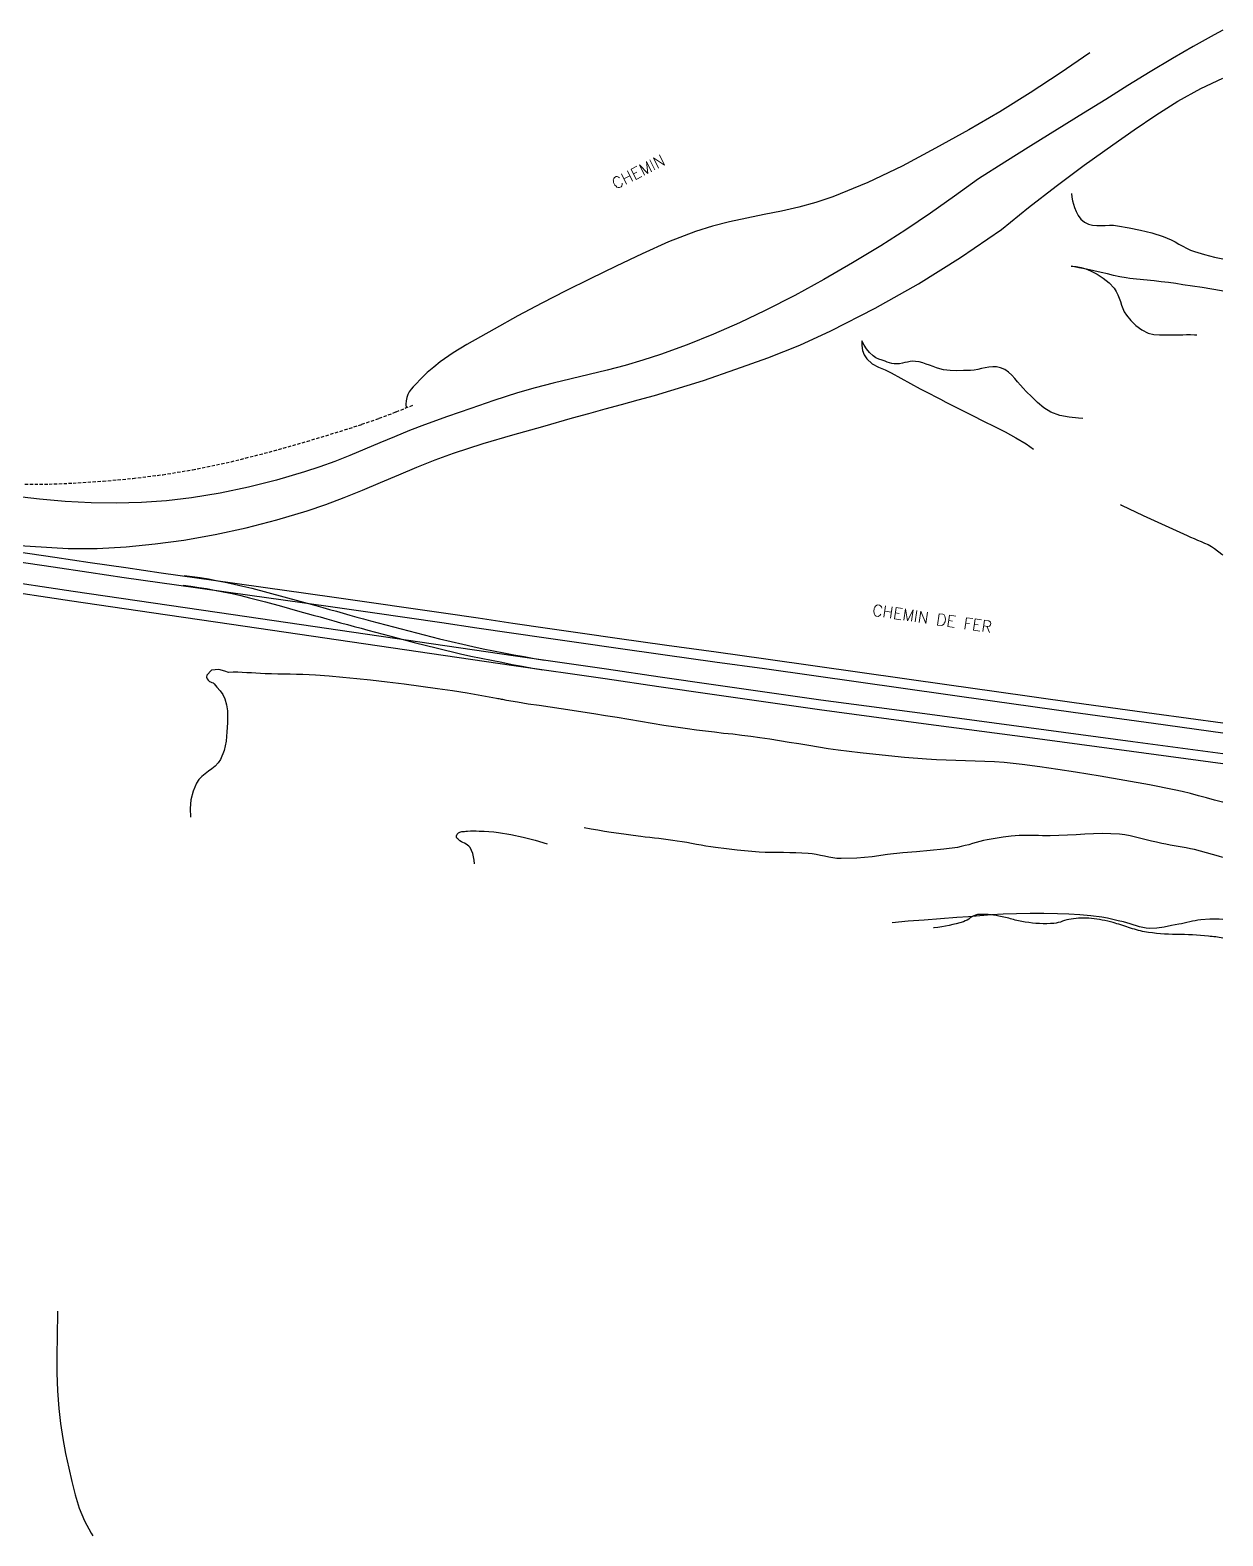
# Model space of a CAD drawing. Header units: millimetres. Extents: x 112268 to 113000, y 154998 to 156000.
# Drawn here: x 112817.4 to 113000, y 155759.1 to 155989.7 of the extents above; entities that cross this region are included whole.
import ezdxf

# ---------------------------------------------------------------- set-up
doc = ezdxf.new("R2010")
doc.units = ezdxf.units.MM
doc.linetypes.add('DASHED', pattern=[0.75, 0.5, -0.25])
for name, color, linetype in [('W0071', 7, 'CONTINUOUS'), ('W0112', 1, 'DASHED'), ('W0211', 2, 'CONTINUOUS'), ('W0214', 2, 'CONTINUOUS'), ('W0240', 7, 'CONTINUOUS'), ('W0241', 7, 'CONTINUOUS'), ('W0515', 5, 'CONTINUOUS'), ('W0700', 7, 'CONTINUOUS'), ('W0989', 7, 'CONTINUOUS')]:
    doc.layers.add(name, color=color, linetype=linetype)
doc.styles.get("Standard").update_dxf_attribs({"font": 'romans.shx', "width": 0.85})

msp = doc.modelspace()

# ---------------------------------------------------------------- linework, layer by layer
at = {"layer": 'W0071'}
for points in [[(113000, 155989.69), (112998.66, 155988.99), (112995.47, 155987.16), (112992.3, 155985.33), (112988.85, 155983.31), (112985.45, 155981.21), (112982.07, 155979.08), (112978.68, 155976.97), (112974.65, 155974.47), (112970.62, 155971.96), (112966.59, 155969.45), (112962.57, 155966.93)], [(112966.1, 155959.14), (112970.25, 155962.52), (112974.48, 155965.81), (112978.77, 155969.01), (112983.13, 155972.13), (112986.41, 155974.42), (112989.71, 155976.68), (112993.1, 155978.82), (112996.62, 155980.74), (113000, 155982.31)], [(112962.56, 155966.93), (112958.93, 155964.24), (112955.23, 155961.63), (112951.47, 155959.1), (112947.65, 155956.67), (112943.31, 155954.02), (112938.9, 155951.48), (112934.44, 155949.04), (112929.9, 155946.73), (112925.98, 155944.88), (112922.01, 155943.12), (112917.99, 155941.48), (112913.91, 155939.99), (112911.2, 155939.12), (112908.47, 155938.34), (112905.72, 155937.63), (112902.96, 155936.96), (112900.2, 155936.3), (112897.44, 155935.63), (112894.7, 155934.9), (112891.97, 155934.11), (112888.39, 155932.97), (112884.83, 155931.76), (112881.29, 155930.5), (112877.76, 155929.22), (112875.45, 155928.34), (112873.16, 155927.41), (112870.89, 155926.46), (112868.61, 155925.49), (112866.33, 155924.55), (112864.03, 155923.64), (112861.71, 155922.79), (112859.36, 155922.01), (112855.1, 155920.77), (112850.8, 155919.67), (112846.46, 155918.75), (112842.07, 155918.03), (112838.24, 155917.59), (112834.4, 155917.34), (112830.55, 155917.24), (112826.7, 155917.27), (112822.73, 155917.47), (112818.78, 155917.86), (112814.84, 155918.32)], [(112814.04, 155910.86), (112823.2, 155910.3), (112827.65, 155910.31), (112832.08, 155910.55), (112836.5, 155910.99), (112840.9, 155911.59), (112845.68, 155912.44), (112850.43, 155913.48), (112855.12, 155914.69), (112859.78, 155916.07), (112862.64, 155917.03), (112865.46, 155918.09), (112868.26, 155919.23), (112871.03, 155920.41), (112873.8, 155921.59), (112876.58, 155922.76), (112879.38, 155923.87), (112882.22, 155924.89), (112886.73, 155926.36), (112891.28, 155927.69), (112895.85, 155928.97), (112900.41, 155930.28), (112902.91, 155930.99), (112905.43, 155931.69), (112907.94, 155932.37), (112910.46, 155933.06), (112912.97, 155933.75), (112915.48, 155934.48), (112917.97, 155935.24), (112920.45, 155936.04), (112925.41, 155937.74), (112930.34, 155939.52), (112935.21, 155941.45), (112939.99, 155943.62), (112946.75, 155947.09), (112953.37, 155950.83), (112959.82, 155954.85), (112966.1, 155959.14)]]:
    msp.add_lwpolyline(points, dxfattribs=at)
at = {"layer": 'W0112'}
msp.add_lwpolyline([(112816.57, 155920.13), (112820.26, 155920.16), (112823.94, 155920.3), (112828.53, 155920.61), (112833.12, 155921.03), (112837.68, 155921.6), (112842.23, 155922.35), (112848.13, 155923.58), (112853.97, 155925.06), (112859.76, 155926.7), (112865.52, 155928.45), (112868.17, 155929.31), (112870.81, 155930.23), (112873.42, 155931.22), (112876.01, 155932.26)], dxfattribs=at)
at = {"layer": 'W0211'}
for points in [[(112979.62, 155986.22), (112975.11, 155983.09), (112970.51, 155980.07), (112965.83, 155977.18), (112961.08, 155974.42), (112956.02, 155971.6), (112950.9, 155968.86), (112945.66, 155966.33), (112940.28, 155964.13), (112937.7, 155963.27), (112935.07, 155962.57), (112932.43, 155961.97), (112929.77, 155961.44), (112927.11, 155960.91), (112924.46, 155960.33), (112921.83, 155959.66), (112919.24, 155958.84), (112915.11, 155957.25), (112911.07, 155955.44), (112907.09, 155953.52), (112903.13, 155951.58), (112899.41, 155949.74), (112895.73, 155947.86), (112892.06, 155945.91), (112888.44, 155943.91), (112886.33, 155942.73), (112884.23, 155941.54), (112882.16, 155940.28), (112880.17, 155938.89), (112879.16, 155938.08), (112878.18, 155937.23), (112877.25, 155936.32), (112876.36, 155935.39), (112876.04, 155935.04), (112875.72, 155934.69), (112875.43, 155934.31), (112875.21, 155933.89), (112875.04, 155933.4), (112874.94, 155932.9), (112874.9, 155932.38), (112874.93, 155931.86)], [(112976.78, 155953.55), (112977.54, 155953.48), (112978.3, 155953.34), (112979.04, 155953.12), (112979.75, 155952.83), (112980.74, 155952.3), (112981.69, 155951.69), (112982.57, 155950.98), (112983.34, 155950.15), (112983.67, 155949.67), (112983.92, 155949.16), (112984.12, 155948.63), (112984.3, 155948.1), (112984.47, 155947.57), (112984.67, 155947.04), (112984.91, 155946.52), (112985.23, 155946.04), (112985.92, 155945.21), (112986.69, 155944.45), (112987.57, 155943.79), (112988.55, 155943.29), (112989.42, 155943.06), (112990.32, 155943.01), (112991.21, 155943.04), (112992.08, 155943.04), (112992.67, 155943.02), (112993.26, 155943.02), (112993.85, 155943.03), (112994.45, 155943.05), (112995.04, 155943.05), (112995.64, 155943.03), (112995.99, 155943.01)], [(112978.58, 155930.22), (112977.9, 155930.27), (112976.46, 155930.4), (112975.03, 155930.67), (112973.66, 155931.17), (112972.59, 155931.82), (112971.64, 155932.65), (112970.77, 155933.53), (112969.89, 155934.36), (112969.42, 155934.83), (112968.99, 155935.32), (112968.57, 155935.84), (112968.15, 155936.34), (112967.69, 155936.84), (112967.17, 155937.3), (112966.59, 155937.69), (112965.95, 155937.98), (112965.36, 155938.12), (112964.76, 155938.14), (112964.16, 155938.09), (112963.58, 155937.98), (112963.03, 155937.85), (112962.47, 155937.71), (112961.91, 155937.61), (112961.34, 155937.55), (112960.31, 155937.53), (112959.27, 155937.52), (112958.24, 155937.56), (112957.21, 155937.67), (112956.66, 155937.79), (112956.13, 155937.95), (112955.62, 155938.15), (112955.1, 155938.35), (112954.59, 155938.55), (112954.06, 155938.73), (112953.52, 155938.86), (112952.96, 155938.95), (112952.55, 155938.96), (112952.13, 155938.92), (112951.72, 155938.85), (112951.32, 155938.76), (112950.92, 155938.68), (112950.51, 155938.6), (112950.1, 155938.56), (112949.68, 155938.57), (112949.32, 155938.62), (112948.97, 155938.72), (112948.62, 155938.84), (112948.28, 155938.96), (112947.81, 155939.13), (112947.33, 155939.3), (112946.87, 155939.52), (112946.44, 155939.8), (112945.91, 155940.29), (112945.44, 155940.85), (112945.05, 155941.45), (112944.73, 155942.1)]]:
    msp.add_lwpolyline(points, dxfattribs=at)
at = {"layer": 'W0214'}
for points in [[(112976.84, 155964.65), (112976.88, 155964.1), (112976.97, 155963.55), (112977.11, 155963.02), (112977.3, 155962.5), (112977.56, 155961.89), (112977.85, 155961.28), (112978.26, 155960.71), (112978.8, 155960.26), (112979.41, 155959.97), (112980.06, 155959.81), (112980.71, 155959.74), (112981.37, 155959.74), (112981.99, 155959.77), (112982.62, 155959.8), (112983.24, 155959.8), (112983.87, 155959.73), (112985.64, 155959.42), (112987.39, 155959.06), (112989.14, 155958.62), (112990.85, 155958.07), (112991.48, 155957.83), (112992.08, 155957.55), (112992.68, 155957.24), (112993.27, 155956.92), (112993.85, 155956.6), (112994.45, 155956.29), (112995.06, 155956.01), (112995.68, 155955.76), (112997.18, 155955.3), (112998.72, 155954.93), (113000, 155954.67)], [(113000, 155949.7), (112999.77, 155949.74), (112998.31, 155950.01), (112996.84, 155950.26), (112995.37, 155950.49), (112993.89, 155950.7), (112992.79, 155950.86), (112991.68, 155951.01), (112990.57, 155951.15), (112989.46, 155951.28), (112988.92, 155951.34), (112988.39, 155951.39), (112987.86, 155951.44), (112987.33, 155951.49), (112986.79, 155951.54), (112986.26, 155951.6), (112985.73, 155951.66), (112985.2, 155951.74), (112984.23, 155951.92), (112983.27, 155952.13), (112982.32, 155952.35), (112981.36, 155952.56), (112980.23, 155952.81), (112979.1, 155953.05), (112977.97, 155953.29), (112976.84, 155953.54)], [(112944.73, 155942.1), (112944.7, 155941.36), (112944.82, 155940.63), (112945.08, 155939.94), (112945.47, 155939.32), (112946.28, 155938.56), (112947.27, 155938.04), (112948.29, 155937.64), (112949.22, 155937.2), (112950.7, 155936.39), (112952.18, 155935.57), (112953.67, 155934.77), (112955.16, 155933.98), (112955.96, 155933.55), (112956.78, 155933.14), (112957.59, 155932.72), (112958.4, 155932.31), (112959.22, 155931.9), (112960.03, 155931.48), (112960.85, 155931.07), (112961.66, 155930.66), (112963.33, 155929.82), (112965.01, 155929), (112966.68, 155928.15), (112968.31, 155927.25), (112969.86, 155926.3), (112971.02, 155925.53)], [(112984.3, 155917.01), (112984.47, 155916.92), (112987.81, 155915.34), (112991.18, 155913.82), (112994.53, 155912.27), (112995.06, 155912.03), (112995.59, 155911.8), (112996.13, 155911.58), (112996.66, 155911.36), (112997.2, 155911.13), (112997.73, 155910.88), (112998.24, 155910.6), (112998.74, 155910.28), (112999.82, 155909.44), (113000, 155909.26)]]:
    msp.add_lwpolyline(points, dxfattribs=at)
at = {"layer": 'W0240'}
msp.add_lwpolyline([(112885.39, 155862.02), (112885.35, 155862.56), (112885.16, 155863.56), (112884.73, 155864.48), (112884.56, 155864.69), (112884.34, 155864.87), (112884.11, 155865.02), (112883.87, 155865.14), (112883.64, 155865.26), (112883.4, 155865.38), (112883.18, 155865.53), (112882.98, 155865.71), (112882.87, 155865.8), (112882.73, 155865.92), (112882.63, 155866.09), (112882.63, 155866.29), (112882.76, 155866.54), (112882.96, 155866.73), (112883.19, 155866.86), (112883.45, 155866.93), (112883.66, 155866.96), (112883.88, 155866.97), (112884.1, 155866.98), (112884.32, 155867.01), (112884.78, 155867.07), (112885.24, 155867.07), (112885.69, 155867.04), (112886.15, 155867.02), (112886.89, 155867), (112887.63, 155866.96), (112888.37, 155866.9), (112889.1, 155866.8), (112890.98, 155866.48), (112892.84, 155866.08), (112894.69, 155865.61), (112896.52, 155865.08)], dxfattribs=at)
at = {"layer": 'W0241'}
for points in [[(113000, 155871.44), (112999.94, 155871.46), (112998.7, 155871.77), (112997.48, 155872.1), (112996.25, 155872.43), (112995.03, 155872.76), (112993.79, 155873.07), (112992.55, 155873.35), (112988.79, 155874.1), (112985.01, 155874.78), (112981.22, 155875.42), (112977.43, 155876.02), (112974.71, 155876.44), (112971.98, 155876.84), (112969.25, 155877.2), (112966.5, 155877.49), (112965.02, 155877.6), (112963.54, 155877.68), (112962.06, 155877.73), (112960.57, 155877.77), (112959.09, 155877.81), (112957.61, 155877.86), (112956.13, 155877.92), (112954.64, 155878.02), (112951.25, 155878.29), (112947.85, 155878.62), (112944.46, 155878.99), (112941.08, 155879.41), (112939.58, 155879.62), (112938.08, 155879.85), (112936.58, 155880.1), (112935.09, 155880.35), (112933.6, 155880.6), (112932.1, 155880.85), (112930.61, 155881.09), (112929.11, 155881.31), (112927.72, 155881.5), (112926.34, 155881.67), (112924.95, 155881.83), (112923.56, 155881.98), (112922.17, 155882.14), (112920.78, 155882.3), (112919.39, 155882.47), (112918.01, 155882.66), (112916.22, 155882.92), (112914.42, 155883.2), (112912.63, 155883.49), (112910.85, 155883.79), (112909.06, 155884.09), (112907.27, 155884.39), (112905.48, 155884.68), (112903.7, 155884.97), (112902.02, 155885.23), (112900.35, 155885.48), (112898.67, 155885.73), (112897, 155885.97), (112895.32, 155886.22), (112893.65, 155886.47), (112891.98, 155886.74), (112890.31, 155887.03), (112890.12, 155887.06), (112889.93, 155887.1), (112889.74, 155887.14), (112889.55, 155887.18), (112889.37, 155887.22), (112889.18, 155887.25), (112888.99, 155887.29), (112888.8, 155887.33), (112886.54, 155887.73), (112884.29, 155888.11), (112882.02, 155888.47), (112879.76, 155888.81), (112877.19, 155889.16), (112874.62, 155889.5), (112872.05, 155889.81), (112869.47, 155890.1), (112867.37, 155890.33), (112865.27, 155890.54), (112863.17, 155890.73), (112861.06, 155890.88), (112860.1, 155890.93), (112859.14, 155890.97), (112858.17, 155891), (112857.21, 155891.02), (112856.24, 155891.04), (112855.28, 155891.06), (112854.31, 155891.08), (112853.35, 155891.11), (112852.65, 155891.14), (112851.95, 155891.18), (112851.25, 155891.23), (112850.56, 155891.27), (112849.86, 155891.31), (112849.16, 155891.33), (112848.45, 155891.34), (112847.75, 155891.32), (112847.16, 155891.49), (112846.25, 155891.77), (112845.16, 155891.64), (112844.41, 155890.9), (112844.37, 155890.61), (112844.46, 155890.33), (112844.62, 155890.11), (112844.82, 155889.94), (112844.99, 155889.86), (112845.19, 155889.79), (112845.38, 155889.7), (112845.54, 155889.57), (112845.98, 155889.03), (112846.45, 155888.49), (112846.88, 155887.91), (112847.2, 155887.27), (112847.46, 155886.37), (112847.57, 155885.45), (112847.6, 155884.53), (112847.57, 155883.61), (112847.5, 155882.2), (112847.37, 155880.77), (112847.07, 155879.35), (112846.52, 155877.99), (112846.16, 155877.44), (112845.7, 155876.97), (112845.2, 155876.56), (112844.69, 155876.18), (112844.17, 155875.8), (112843.67, 155875.39), (112843.22, 155874.91), (112842.85, 155874.36), (112842.32, 155873.13), (112841.99, 155871.82), (112841.85, 155870.48), (112841.93, 155869.14)], [(113000, 155862.97), (112999.31, 155863.18), (112997.48, 155863.7), (112995.63, 155864.17), (112995.02, 155864.31), (112994.4, 155864.43), (112993.78, 155864.55), (112993.15, 155864.66), (112992.53, 155864.77), (112991.91, 155864.87), (112991.29, 155864.99), (112990.67, 155865.11), (112989.86, 155865.29), (112989.05, 155865.48), (112988.25, 155865.69), (112987.45, 155865.9), (112986.64, 155866.1), (112985.83, 155866.27), (112985.01, 155866.42), (112984.19, 155866.52), (112982.86, 155866.61), (112981.52, 155866.63), (112980.19, 155866.6), (112978.86, 155866.54), (112977.54, 155866.45), (112976.22, 155866.37), (112974.89, 155866.31), (112973.57, 155866.28), (112972.97, 155866.28), (112972.37, 155866.29), (112971.78, 155866.31), (112971.18, 155866.33), (112970.59, 155866.35), (112969.99, 155866.35), (112969.39, 155866.35), (112968.8, 155866.32), (112967.57, 155866.22), (112966.35, 155866.08), (112965.14, 155865.9), (112963.93, 155865.69), (112963.35, 155865.57), (112962.78, 155865.42), (112962.22, 155865.26), (112961.65, 155865.1), (112961.09, 155864.93), (112960.52, 155864.78), (112959.94, 155864.64), (112959.37, 155864.52), (112957.28, 155864.22), (112955.18, 155864.02), (112953.08, 155863.85), (112950.98, 155863.67), (112948.64, 155863.4), (112946.29, 155863.08), (112943.93, 155862.84), (112941.55, 155862.79), (112940.91, 155862.83), (112940.27, 155862.92), (112939.64, 155863.02), (112939, 155863.15), (112938.38, 155863.28), (112937.75, 155863.4), (112937.11, 155863.51), (112936.48, 155863.58), (112935.54, 155863.65), (112934.6, 155863.69), (112933.67, 155863.7), (112932.73, 155863.71), (112931.79, 155863.71), (112930.86, 155863.72), (112929.92, 155863.74), (112928.99, 155863.79), (112927.31, 155863.91), (112925.65, 155864.07), (112923.98, 155864.27), (112922.32, 155864.48), (112921.58, 155864.59), (112920.85, 155864.71), (112920.12, 155864.84), (112919.39, 155864.97), (112918.66, 155865.11), (112917.92, 155865.24), (112917.19, 155865.36), (112916.46, 155865.48), (112915.76, 155865.58), (112915.06, 155865.67), (112914.36, 155865.76), (112913.66, 155865.85), (112912.96, 155865.93), (112912.26, 155866.02), (112911.56, 155866.1), (112910.86, 155866.19), (112909.73, 155866.34), (112908.61, 155866.49), (112907.49, 155866.64), (112906.36, 155866.8), (112905.32, 155866.97), (112904.29, 155867.13), (112903.25, 155867.31), (112902.21, 155867.49)], [(113000, 155853.48), (112999.44, 155853.51), (112998.02, 155853.5), (112996.61, 155853.41), (112996.18, 155853.36), (112995.76, 155853.29), (112995.34, 155853.21), (112994.92, 155853.11), (112994.5, 155853.02), (112994.08, 155852.92), (112993.67, 155852.83), (112993.24, 155852.75), (112992.14, 155852.54), (112991.03, 155852.31), (112989.9, 155852.14), (112988.75, 155852.11), (112988.24, 155852.16), (112987.74, 155852.25), (112987.24, 155852.37), (112986.75, 155852.51), (112986.27, 155852.67), (112985.78, 155852.82), (112985.3, 155852.96), (112984.8, 155853.09), (112983.98, 155853.29), (112983.16, 155853.49), (112982.33, 155853.68), (112981.49, 155853.83), (112979.8, 155854.04), (112978.09, 155854.18), (112976.39, 155854.28), (112974.69, 155854.34), (112972.6, 155854.39), (112970.51, 155854.39), (112968.42, 155854.36), (112966.34, 155854.29), (112964.57, 155854.19), (112962.8, 155854.05), (112961.04, 155853.89), (112959.27, 155853.75), (112956.78, 155853.56), (112954.28, 155853.39), (112951.79, 155853.2), (112949.35, 155852.98)], [(112821.55, 155793.49), (112821.55, 155793.43), (112821.51, 155789.57), (112821.48, 155786.81), (112821.48, 155784.06), (112821.56, 155781.3), (112821.75, 155778.55), (112822.01, 155776.25), (112822.36, 155773.96), (112822.79, 155771.69), (112823.28, 155769.43), (112823.75, 155767.38), (112824.26, 155765.33), (112824.88, 155763.31), (112825.71, 155761.35), (112826.71, 155759.5), (112826.99, 155759.06)]]:
    msp.add_lwpolyline(points, dxfattribs=at)
at = {"layer": 'W0515'}
msp.add_lwpolyline([(113000, 155850.63, 0.013842), (112997.8, 155850.92, 0.022572), (112992.9, 155851.18, -0.038127), (112987.99, 155851.59, -0.038385), (112985.57, 155852.26, 0.023198), (112983.18, 155852.99, 0.039051), (112979.87, 155853.63, 0.055378), (112976.75, 155853.54, 0.046785), (112975.45, 155853.19, -0.056145), (112974.14, 155852.87, -0.059113), (112969.74, 155853.08, -0.032557), (112967.71, 155853.52, 0.029629), (112965.67, 155853.98, 0.087233), (112962.43, 155854.21, 0.095533), (112961.33, 155853.7, -0.060767), (112960.29, 155853.13, -0.044375), (112955.81, 155852.19, -0.000264), (112955.71, 155852.18)], format="xyb", dxfattribs=at)
at = {"layer": 'W0700'}
for points in [[(112937.37, 155890.79), (112929.79, 155891.84), (112922.21, 155892.9), (112914.63, 155893.97), (112907.05, 155895.04), (112901.73, 155895.81), (112896.4, 155896.57), (112891.08, 155897.34), (112885.75, 155898.11), (112880.43, 155898.89), (112875.1, 155899.66), (112869.78, 155900.43), (112864.45, 155901.2), (112859.01, 155901.97), (112853.57, 155902.74), (112848.12, 155903.51), (112842.68, 155904.28), (112837.24, 155905.05), (112831.79, 155905.82), (112826.35, 155906.61), (112820.92, 155907.41), (112814.99, 155908.3)], [(112937.58, 155892.27), (112930, 155893.32), (112922.42, 155894.39), (112914.84, 155895.45), (112907.26, 155896.53), (112901.94, 155897.29), (112896.61, 155898.06), (112891.29, 155898.83), (112885.96, 155899.6), (112880.64, 155900.37), (112875.31, 155901.14), (112869.99, 155901.91), (112864.66, 155902.68), (112859.22, 155903.46), (112853.78, 155904.23), (112848.34, 155904.99), (112842.9, 155905.76), (112837.45, 155906.53), (112832.01, 155907.31), (112826.57, 155908.09), (112821.13, 155908.89), (112815.21, 155909.78)], [(112840.96, 155906.17), (112842.2, 155906.01), (112843.43, 155905.83), (112844.66, 155905.63), (112845.88, 155905.41), (112847.25, 155905.14), (112848.61, 155904.84), (112849.96, 155904.53), (112851.32, 155904.21), (112853.78, 155903.57), (112856.23, 155902.9), (112858.68, 155902.22), (112861.13, 155901.54), (112862.17, 155901.25), (112863.21, 155900.96), (112864.26, 155900.67), (112865.3, 155900.38), (112866.34, 155900.09), (112867.38, 155899.8), (112868.42, 155899.51), (112869.47, 155899.23), (112873, 155898.3), (112876.53, 155897.37), (112880.07, 155896.47), (112883.63, 155895.62), (112885.18, 155895.27), (112886.75, 155894.95), (112888.31, 155894.64), (112889.88, 155894.33), (112891.44, 155894.03), (112893, 155893.73), (112894.56, 155893.45), (112896.12, 155893.17)], [(112811.48, 155904.12), (112823.73, 155902.3), (112835.97, 155900.49), (112848.22, 155898.69), (112862.51, 155896.6), (112876.81, 155894.51), (112891.1, 155892.44), (112905.4, 155890.37), (112913.61, 155889.17), (112921.82, 155887.99), (112930.03, 155886.8), (112938.24, 155885.61)], [(112811.7, 155905.6), (112823.95, 155903.78), (112836.19, 155901.97), (112848.44, 155900.17), (112862.73, 155898.08), (112877.02, 155896), (112891.32, 155893.92), (112905.61, 155891.85), (112913.82, 155890.66), (112922.03, 155889.47), (112930.24, 155888.28), (112938.45, 155887.09)], [(112840.78, 155904.68), (112841.99, 155904.52), (112843.2, 155904.34), (112844.4, 155904.15), (112845.6, 155903.93), (112846.95, 155903.67), (112848.29, 155903.38), (112849.63, 155903.07), (112850.96, 155902.75), (112853.41, 155902.12), (112855.85, 155901.45), (112858.29, 155900.77), (112860.73, 155900.09), (112861.78, 155899.81), (112862.82, 155899.51), (112863.86, 155899.22), (112864.91, 155898.93), (112865.95, 155898.64), (112866.99, 155898.35), (112868.04, 155898.07), (112869.08, 155897.79), (112872.62, 155896.84), (112876.17, 155895.91), (112879.72, 155895.01), (112883.29, 155894.16), (112884.86, 155893.81), (112886.44, 155893.48), (112888.01, 155893.17), (112889.59, 155892.86), (112891.16, 155892.55), (112892.72, 155892.26), (112894.29, 155891.97), (112895.86, 155891.69)], [(113000, 155883.53), (112989.48, 155884.98), (112977.22, 155886.67), (112964.96, 155888.38), (112958.11, 155889.34), (112951.27, 155890.31), (112944.42, 155891.29), (112937.58, 155892.27)], [(113000, 155882.02), (112989.37, 155883.48), (112977.06, 155885.18), (112964.75, 155886.9), (112957.9, 155887.86), (112951.06, 155888.83), (112944.21, 155889.8), (112937.36, 155890.78)], [(112938.24, 155885.61), (112954.17, 155883.51), (112970.1, 155881.39), (112986.03, 155879.25), (113000, 155877.35)], [(112938.43, 155887.1), (112954.37, 155885), (112970.3, 155882.88), (112986.23, 155880.74), (113000, 155878.87)]]:
    msp.add_lwpolyline(points, dxfattribs=at)

# ---------------------------------------------------------------- texts
at = {"layer": 'W0989'}
for s, rotation, p in [('CHEMIN', 26.4839, (112907, 155965.26)), ('CHEMIN DE FER', 351.6941, (112946.23, 155900.04))]:
    msp.add_text(s, height=1.75, rotation=rotation, dxfattribs=at).set_placement(p)

doc.saveas('drawing.dxf')
